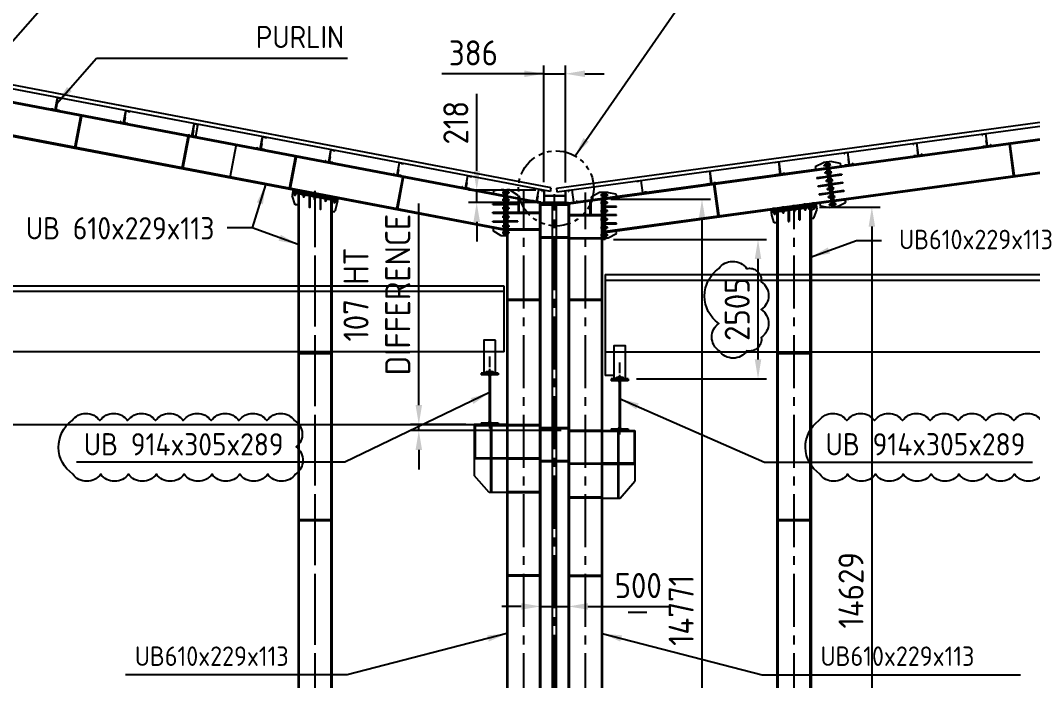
# Model space of a CAD drawing. Header units: millimetres. Extents: x -1055 to 11244, y -20673 to 2560.
# Drawn here: x -760.5 to -578.6, y 2312 to 2430.6 of the extents above; entities that cross this region are included whole.
import ezdxf

# ---------------------------------------------------------------- set-up
doc = ezdxf.new("R2010")
doc.units = ezdxf.units.MM
doc.linetypes.add('CENTER2', pattern=[28.575, 19.05, -3.175, 3.175, -3.175])
doc.linetypes.add('PHANTOM2', pattern=[31.75, 15.875, -3.175, 3.175, -3.175, 3.175, -3.175])
doc.layers.add('MAIN-1', color=7, linetype='Continuous')
doc.layers.add('MAIN-2', color=7, linetype='Continuous')
doc.styles.add('ACISOTS', font='isocp.shx')
doc.styles.get("Standard").update_dxf_attribs({"font": 'arial.ttf'})
doc.dimstyles.new('ISO-25', dxfattribs={"dimtxt": 4, "dimasz": 3.5, "dimexe": 1.5, "dimexo": 1.5, "dimgap": 1.5, "dimtad": 1, "dimtxsty": 'Standard', "dimcen": 0, "dimadec": 0, "dimazin": 0, "dimtfac": 1, "dimtmove": 0, "dimatfit": 3, "dimfxl": 1, "dimarcsym": 0})

# ---------------------------------------------------------------- blocks, each defined once
blk = doc.blocks.new('A$7E962F10107A')
for p, q in [((60, 2.5), (60, 225)), ((60, 225), (122.5, 225)), ((62.5, 0), (62.5, 222.5)), ((62.5, 222.5), (120, 222.5)), ((120, 205), (120, 222.5)), ((120, 205), (122.5, 205)), ((122.5, 205), (122.5, 225)), ((0, 0), (0, 20)), ((0, 20), (2.5, 20)), ((0, 0), (62.5, 0)), ((2.5, 20), (2.5, 2.5)), ((2.5, 2.5), (60, 2.5))]:
    blk.add_line(p, q)
blk = doc.blocks.new('*D27987')
at = {"color": 0, "lineweight": -2}
for p, q in [((-653.89, 2391.22), (-626.41, 2391.22)), ((-627.91, 2369.68), (-627.91, 2387.72)), ((-649.75, 2366.18), (-626.41, 2366.18))]:
    blk.add_line(p, q, dxfattribs=at)
at = {"color": 0}
for points in [[(-627.33, 2387.72), (-628.5, 2387.72), (-627.91, 2391.22)], [(-628.5, 2369.68), (-627.33, 2369.68), (-627.91, 2366.18)]]:
    blk.add_solid(points, dxfattribs=at)
at = {"layer": 'Defpoints', "color": 0}
for p in [(-655.39, 2391.22), (-627.91, 2391.22), (-651.25, 2366.18)]:
    blk.add_point(p, dxfattribs=at)
at = {"color": 0, "insert": (-631.66, 2378.7), "char_height": 4.5, "attachment_point": 5, "rotation": 90, "style": 'ACISOTS'}
blk.add_mtext('2505', dxfattribs=at)
blk = doc.blocks.new('A$7E964C333BE')
for p, q in [((0, 0), (0, 1.5)), ((0, 1.5), (2, 1.5)), ((0, 0), (0.12, 0)), ((2, 1.38), (0.12, 1.38)), ((0.12, 0), (0.12, 1.38)), ((2, 1.5), (2, 1.38))]:
    blk.add_line(p, q)
blk = doc.blocks.new('*D28006')
at = {"color": 0, "lineweight": -2}
for p, q in [((-688.86, 2361.48), (-688.86, 2397.68)), ((-680.4, 2357.98), (-690.36, 2357.98)), ((-688.86, 2356.91), (-688.86, 2357.98)), ((-663.29, 2356.91), (-690.36, 2356.91)), ((-688.86, 2353.41), (-688.86, 2349.91))]:
    blk.add_line(p, q, dxfattribs=at)
at = {"color": 0}
for points in [[(-689.44, 2361.48), (-688.28, 2361.48), (-688.86, 2357.98)], [(-688.28, 2353.41), (-689.44, 2353.41), (-688.86, 2356.91)]]:
    blk.add_solid(points, dxfattribs=at)
at = {"layer": 'Defpoints', "color": 0}
for p in [(-688.86, 2357.98), (-678.9, 2357.98), (-661.79, 2356.91)]:
    blk.add_point(p, dxfattribs=at)
at = {"color": 0, "insert": (-696.39, 2381.33), "char_height": 4.5, "attachment_point": 5, "rotation": 90, "style": 'ACISOTS'}
blk.add_mtext('107 HT\\PDIFFERENCE', dxfattribs=at)
blk = doc.blocks.new('A$7E9618111B23AC')
at = {"layer": 'MAIN-1'}
for p, q in [((0, 15), (4, 16)), ((0, 15), (1, 15)), ((0, 1), (0, 15)), ((1, 1), (0, 1)), ((4, 0), (0, 1)), ((1, 15), (1, 15)), ((1, 15), (1, 15)), ((1, 15), (2, 15)), ((2, 1), (1, 1)), ((1, 1), (1, 1)), ((1, 1), (1, 1)), ((2, 15), (2, 15)), ((2, 15), (3, 15)), ((3, 1), (2, 1)), ((2, 1), (2, 1)), ((3, 15), (3, 15)), ((3, 15), (4, 15)), ((4, 1), (3, 1)), ((3, 1), (3, 1)), ((31, 16), (4, 16)), ((4, 15), (4, 15)), ((4, 15), (5, 15)), ((5, 1), (4, 1)), ((4, 1), (4, 1)), ((4, 0), (31, 0)), ((5, 15), (5, 15)), ((5, 15), (5, 15)), ((5, 15), (6, 15)), ((6, 1), (5, 1)), ((5, 1), (5, 1)), ((5, 1), (5, 1)), ((6, 15), (6, 15)), ((6, 15), (7, 15)), ((7, 1), (6, 1)), ((6, 1), (6, 1)), ((7, 15), (7, 15)), ((7, 15), (8, 15)), ((8, 1), (7, 1)), ((7, 1), (7, 1)), ((8, 15), (8, 15)), ((8, 15), (9, 15)), ((9, 1), (8, 1)), ((8, 1), (8, 1)), ((9, 1), (9, 15)), ((9, 15), (10, 15)), ((10, 1), (9, 1)), ((10, 15), (11, 15)), ((11, 1), (10, 1)), ((11, 15), (12, 15)), ((12, 1), (11, 1)), ((12, 15), (13, 15)), ((13, 1), (12, 1)), ((13, 15), (13, 15)), ((13, 15), (14, 15)), ((14, 1), (13, 1)), ((13, 1), (13, 1)), ((14, 15), (15, 15)), ((15, 1), (14, 1)), ((15, 15), (16, 15)), ((16, 1), (15, 1)), ((16, 15), (17, 15)), ((17, 1), (16, 1)), ((17, 15), (18, 15)), ((18, 1), (17, 1)), ((18, 15), (19, 15)), ((19, 1), (18, 1)), ((19, 15), (19, 15)), ((19, 15), (20, 15)), ((20, 1), (19, 1)), ((19, 1), (19, 1)), ((20, 15), (21, 15)), ((21, 1), (20, 1)), ((21, 15), (22, 15)), ((22, 1), (21, 1)), ((22, 15), (23, 15)), ((23, 1), (22, 1)), ((23, 15), (24, 15)), ((24, 1), (23, 1)), ((24, 15), (25, 15)), ((25, 1), (24, 1)), ((25, 15), (26, 15)), ((26, 1), (25, 1)), ((26, 15), (26, 15)), ((26, 15), (27, 15)), ((26, 1), (26, 15)), ((27, 1), (26, 1)), ((26, 1), (26, 1)), ((27, 15), (27, 15)), ((27, 15), (28, 15)), ((28, 1), (27, 1)), ((27, 1), (27, 1)), ((28, 15), (28, 15)), ((28, 15), (29, 15)), ((29, 1), (28, 1)), ((28, 1), (28, 1)), ((29, 15), (29, 15)), ((29, 15), (30, 15)), ((30, 1), (29, 1)), ((29, 1), (29, 1)), ((30, 15), (30, 15)), ((30, 15), (31, 15)), ((31, 1), (30, 1)), ((30, 1), (30, 1)), ((31, 16), (35, 15)), ((31, 15), (31, 15)), ((31, 15), (31, 15)), ((31, 15), (32, 15)), ((35, 1), (31, 0)), ((32, 1), (31, 1)), ((31, 1), (31, 1)), ((31, 1), (31, 1)), ((32, 15), (32, 15)), ((32, 15), (33, 15)), ((33, 1), (32, 1)), ((32, 1), (32, 1)), ((33, 15), (33, 15)), ((33, 15), (34, 15)), ((34, 1), (33, 1)), ((33, 1), (33, 1)), ((34, 15), (34, 15)), ((34, 15), (35, 15)), ((35, 1), (34, 1)), ((34, 1), (34, 1)), ((35, 1), (35, 15))]:
    blk.add_line(p, q, dxfattribs=at)
at = {"layer": 'MAIN-2'}
for p, q in [((1, 15), (0, 15)), ((0, 1), (1, 1)), ((2, 15), (1, 15)), ((1, 15), (1, 15)), ((1, 15), (1, 15)), ((1, 1), (1, 1)), ((1, 1), (1, 1)), ((1, 1), (2, 1)), ((3, 15), (2, 15)), ((2, 15), (2, 15)), ((2, 1), (2, 1)), ((2, 1), (3, 1)), ((4, 15), (3, 15)), ((3, 15), (3, 15)), ((3, 1), (3, 1)), ((3, 1), (4, 1)), ((5, 15), (4, 15)), ((4, 15), (4, 15)), ((4, 1), (4, 1)), ((4, 1), (5, 1)), ((6, 15), (5, 15)), ((5, 15), (5, 15)), ((5, 15), (5, 15)), ((5, 1), (5, 1)), ((5, 1), (5, 1)), ((5, 1), (6, 1)), ((7, 15), (6, 15)), ((6, 15), (6, 15)), ((6, 1), (6, 1)), ((6, 1), (7, 1)), ((9, 15), (7, 16)), ((8, 15), (7, 15)), ((7, 15), (7, 15)), ((7, 0), (9, 1)), ((7, 1), (7, 1)), ((7, 1), (8, 1)), ((9, 15), (8, 15)), ((8, 15), (8, 15)), ((8, 1), (8, 1)), ((8, 1), (9, 1)), ((26, 15), (9, 15)), ((9, 1), (9, 15)), ((10, 15), (9, 15)), ((9, 15), (26, 15)), ((9, 1), (9, 15)), ((26, 1), (9, 1)), ((9, 1), (10, 1)), ((9, 1), (26, 1)), ((11, 15), (10, 15)), ((10, 1), (11, 1)), ((12, 15), (11, 15)), ((11, 1), (12, 1)), ((13, 15), (12, 15)), ((12, 1), (13, 1)), ((14, 15), (13, 15)), ((13, 15), (13, 15)), ((13, 1), (13, 1)), ((13, 1), (14, 1)), ((15, 15), (14, 15)), ((14, 1), (15, 1)), ((16, 15), (15, 15)), ((15, 1), (16, 1)), ((17, 15), (16, 15)), ((16, 1), (17, 1)), ((18, 15), (17, 15)), ((17, 1), (18, 1)), ((19, 15), (18, 15)), ((18, 1), (19, 1)), ((20, 15), (19, 15)), ((19, 15), (19, 15)), ((19, 1), (19, 1)), ((19, 1), (20, 1)), ((21, 15), (20, 15)), ((20, 1), (21, 1)), ((22, 15), (21, 15)), ((21, 1), (22, 1)), ((23, 15), (22, 15)), ((22, 1), (23, 1)), ((24, 15), (23, 15)), ((23, 1), (24, 1)), ((25, 15), (24, 15)), ((24, 1), (25, 1)), ((26, 15), (25, 15)), ((25, 1), (26, 1)), ((27, 16), (26, 15)), ((26, 15), (26, 1)), ((27, 15), (26, 15)), ((26, 15), (26, 15)), ((26, 1), (26, 15)), ((26, 1), (27, 0)), ((26, 1), (26, 1)), ((26, 1), (27, 1)), ((28, 15), (27, 15)), ((27, 15), (27, 15)), ((27, 1), (27, 1)), ((27, 1), (28, 1)), ((29, 15), (28, 15)), ((28, 15), (28, 15)), ((28, 1), (28, 1)), ((28, 1), (29, 1)), ((30, 15), (29, 15)), ((29, 15), (29, 15)), ((29, 1), (29, 1)), ((29, 1), (30, 1)), ((31, 15), (30, 15)), ((30, 15), (30, 15)), ((30, 1), (30, 1)), ((30, 1), (31, 1)), ((32, 15), (31, 15)), ((31, 15), (31, 15)), ((31, 15), (31, 15)), ((31, 1), (31, 1)), ((31, 1), (31, 1)), ((31, 1), (32, 1)), ((33, 15), (32, 15)), ((32, 15), (32, 15)), ((32, 1), (32, 1)), ((32, 1), (33, 1)), ((34, 15), (33, 15)), ((33, 15), (33, 15)), ((33, 1), (33, 1)), ((33, 1), (34, 1)), ((35, 15), (34, 15)), ((34, 15), (34, 15)), ((34, 1), (34, 1)), ((34, 1), (35, 1))]:
    blk.add_line(p, q, dxfattribs=at)
blk = doc.blocks.new('A$7E9618112B2D312')
at = {"layer": 'MAIN-1'}
for p, q in [((0, 32), (1, 35)), ((0, 32), (0, 33)), ((0, 33), (1, 33)), ((0, 31), (0, 32)), ((0, 32), (0, 32)), ((0, 32), (0, 32)), ((0, 32), (0, 30)), ((0, 30), (0, 31)), ((0, 31), (0, 31)), ((0, 30), (0, 17)), ((0, 29), (0, 30)), ((0, 30), (0, 30)), ((0, 28), (0, 29)), ((0, 29), (0, 29)), ((0, 29), (0, 29)), ((1, 27), (0, 28)), ((0, 28), (0, 28)), ((0, 22), (1, 23)), ((0, 21), (0, 22)), ((0, 20), (0, 21)), ((0, 21), (0, 21)), ((0, 19), (0, 20)), ((0, 18), (0, 19)), ((0, 17), (0, 18)), ((0, 16), (0, 17)), ((0, 17), (0, 4)), ((0, 15), (0, 16)), ((0, 16), (0, 16)), ((0, 14), (0, 15)), ((0, 13), (0, 14)), ((0, 12), (0, 13)), ((1, 11), (0, 12)), ((0, 6), (0, 7)), ((0, 7), (1, 7)), ((0, 5), (0, 6)), ((0, 6), (0, 6)), ((0, 6), (0, 6)), ((0, 4), (0, 5)), ((0, 5), (0, 5)), ((0, 4), (0, 2)), ((0, 3), (0, 4)), ((0, 4), (0, 4)), ((0, 2), (0, 3)), ((0, 3), (0, 3)), ((0, 3), (0, 3)), ((1, 0), (0, 2)), ((1, 1), (0, 2)), ((0, 2), (0, 2)), ((1, 34), (1, 35)), ((12, 35), (1, 35)), ((1, 33), (1, 34)), ((1, 34), (1, 34)), ((1, 26), (1, 27)), ((1, 27), (1, 27)), ((1, 25), (1, 26)), ((1, 26), (1, 26)), ((12, 26), (1, 26)), ((1, 24), (1, 25)), ((1, 23), (1, 24)), ((1, 10), (1, 11)), ((1, 11), (1, 11)), ((1, 9), (1, 10)), ((1, 8), (1, 9)), ((12, 9), (1, 9)), ((1, 7), (1, 8)), ((1, 8), (1, 8)), ((1, 0), (1, 1)), ((1, 1), (1, 1)), ((1, 0), (1, 0)), ((12, 0), (1, 0)), ((12, 26), (12, 35)), ((12, 31), (12, 32)), ((12, 31), (12, 31)), ((12, 31), (12, 3)), ((12, 31), (12, 3)), ((12, 9), (12, 26)), ((12, 0), (12, 9)), ((12, 3), (12, 3)), ((12, 3), (12, 3)), ((14, 27), (13, 27)), ((13, 27), (13, 17)), ((13, 17), (13, 7)), ((13, 7), (14, 7)), ((15, 26), (14, 27)), ((14, 27), (14, 7)), ((14, 7), (15, 9)), ((101, 27), (15, 27)), ((15, 27), (15, 7)), ((15, 7), (101, 7)), ((102, 26), (101, 27)), ((101, 27), (101, 7)), ((101, 7), (102, 9)), ((102, 26), (102, 9))]:
    blk.add_line(p, q, dxfattribs=at)
for centre, start, end in [((13, 28), 180, 270), ((13, 7), 90, 180)]:
    blk.add_arc(centre, 0.8, start, end, dxfattribs=at)
at = {"layer": 'MAIN-2'}
for p, q in [((1, 33), (0, 33)), ((0, 33), (0, 32)), ((0, 32), (0, 32)), ((0, 32), (0, 32)), ((0, 32), (0, 31)), ((0, 31), (0, 31)), ((0, 31), (0, 30)), ((0, 30), (0, 30)), ((0, 30), (0, 29)), ((0, 29), (0, 29)), ((0, 29), (0, 29)), ((0, 29), (0, 28)), ((0, 28), (0, 28)), ((0, 28), (1, 27)), ((1, 23), (0, 22)), ((0, 22), (0, 21)), ((0, 21), (0, 21)), ((0, 21), (0, 20)), ((0, 20), (0, 19)), ((0, 19), (0, 18)), ((0, 18), (0, 17)), ((0, 17), (0, 16)), ((0, 16), (0, 16)), ((0, 16), (0, 15)), ((0, 15), (0, 14)), ((0, 14), (0, 13)), ((0, 13), (0, 12)), ((0, 12), (1, 11)), ((1, 7), (0, 7)), ((0, 7), (0, 6)), ((0, 6), (0, 6)), ((0, 6), (0, 6)), ((0, 6), (0, 5)), ((0, 5), (0, 5)), ((0, 5), (0, 4)), ((0, 4), (0, 4)), ((0, 4), (0, 3)), ((0, 3), (0, 3)), ((0, 3), (0, 3)), ((0, 3), (0, 2)), ((0, 2), (0, 2)), ((0, 2), (1, 1)), ((1, 35), (1, 34)), ((1, 34), (1, 34)), ((1, 34), (1, 33)), ((1, 27), (1, 27)), ((1, 27), (1, 26)), ((1, 26), (1, 26)), ((1, 26), (1, 25)), ((12, 26), (1, 26)), ((1, 25), (1, 24)), ((1, 24), (1, 23)), ((1, 11), (1, 11)), ((1, 11), (1, 10)), ((1, 10), (1, 9)), ((1, 9), (1, 8)), ((12, 9), (1, 9)), ((1, 8), (1, 8)), ((1, 8), (1, 7)), ((1, 1), (1, 1)), ((1, 1), (1, 0)), ((1, 0), (1, 0)), ((12, 3), (12, 31)), ((13, 17), (13, 27)), ((13, 7), (13, 17)), ((14, 7), (14, 27)), ((101, 7), (101, 27))]:
    blk.add_line(p, q, dxfattribs=at)
blk = doc.blocks.new('A$7E9618112DD2D8')
for points in [[(16, 0), (12, 0), (12, 37), (16, 37)], [(69, 0), (66, 0), (66, 37), (69, 37)]]:
    blk.add_lwpolyline(points, close=True)
blk.add_blockref('A$7E9618112B2D312', (0, 1))
at = {"rotation": 90}
blk.add_blockref('A$7E9618111B23AC', (85, 1), dxfattribs=at)
blk = doc.blocks.new('A$7E96199382A383')
at = {"color": 3, "linetype": 'CENTER2', "ltscale": 0.25}
blk.add_line((1.21, 0.19), (0, 0.19), dxfattribs=at)
at = {"xscale": 0.01, "yscale": 0.01, "zscale": 0.01}
blk.add_blockref('A$7E9618112DD2D8', (0.09, 0), dxfattribs=at)
blk = doc.blocks.new('*D28148')
at = {"color": 0, "lineweight": -2}
for p, q in [((-666.94, 2325.81), (-666.94, 2326.81)), ((-661.99, 2325.81), (-661.99, 2326.81)), ((-670.44, 2325.31), (-673.94, 2325.31)), ((-666.94, 2325.31), (-661.99, 2325.31)), ((-658.49, 2325.31), (-643.88, 2325.31))]:
    blk.add_line(p, q, dxfattribs=at)
at = {"color": 0}
for points in [[(-670.44, 2324.73), (-670.44, 2325.9), (-666.94, 2325.31)], [(-658.49, 2325.9), (-658.49, 2324.73), (-661.99, 2325.31)]]:
    blk.add_solid(points, dxfattribs=at)
at = {"layer": 'Defpoints', "color": 0}
for p in [(-661.99, 2325.31), (-666.94, 2324.31), (-661.99, 2324.31)]:
    blk.add_point(p, dxfattribs=at)
at = {"color": 0, "insert": (-649.44, 2329.06), "char_height": 4.5, "attachment_point": 5, "style": 'ACISOTS'}
blk.add_mtext('500', dxfattribs=at)
blk = doc.blocks.new('*D28614')
at = {"color": 0, "lineweight": -2}
for p, q in [((-654.37, 2398.45), (-636.48, 2398.45)), ((-637.98, 2394.95), (-637.98, 2254.24)), ((-653.93, 2250.74), (-636.48, 2250.74))]:
    blk.add_line(p, q, dxfattribs=at)
at = {"color": 0}
for points in [[(-637.39, 2394.95), (-638.56, 2394.95), (-637.98, 2398.45)], [(-638.56, 2254.24), (-637.39, 2254.24), (-637.98, 2250.74)]]:
    blk.add_solid(points, dxfattribs=at)
at = {"layer": 'Defpoints', "color": 0}
for p in [(-655.87, 2398.45), (-655.43, 2250.74), (-637.98, 2250.74)]:
    blk.add_point(p, dxfattribs=at)
at = {"color": 0, "insert": (-641.73, 2324.6), "char_height": 4.5, "attachment_point": 5, "rotation": 90, "style": 'ACISOTS'}
blk.add_mtext('14771', dxfattribs=at)
blk = doc.blocks.new('*D28619')
at = {"color": 0, "lineweight": -2}
for p, q in [((-616.87, 2397.03), (-605.96, 2397.03)), ((-607.46, 2393.53), (-607.46, 2254.24)), ((-616.67, 2250.74), (-605.96, 2250.74))]:
    blk.add_line(p, q, dxfattribs=at)
at = {"color": 0}
for points in [[(-606.88, 2393.53), (-608.04, 2393.53), (-607.46, 2397.03)], [(-608.04, 2254.24), (-606.88, 2254.24), (-607.46, 2250.74)]]:
    blk.add_solid(points, dxfattribs=at)
at = {"layer": 'Defpoints', "color": 0}
for p in [(-618.37, 2397.03), (-618.17, 2250.74), (-607.46, 2250.74)]:
    blk.add_point(p, dxfattribs=at)
at = {"color": 0, "insert": (-611.21, 2328.21), "char_height": 4.5, "attachment_point": 5, "rotation": 90, "style": 'ACISOTS'}
blk.add_mtext('14629', dxfattribs=at)
blk = doc.blocks.new('*D28837')
at = {"color": 0, "lineweight": -2}
for p, q in [((-666.39, 2401.52), (-666.39, 2422.48)), ((-662.53, 2401.45), (-662.53, 2422.48)), ((-666.39, 2420.98), (-684.71, 2420.98)), ((-669.89, 2420.98), (-673.39, 2420.98)), ((-666.39, 2420.98), (-662.53, 2420.98)), ((-659.03, 2420.98), (-655.53, 2420.98))]:
    blk.add_line(p, q, dxfattribs=at)
at = {"color": 0}
for points in [[(-669.89, 2420.4), (-669.89, 2421.57), (-666.39, 2420.98)], [(-659.03, 2421.57), (-659.03, 2420.4), (-662.53, 2420.98)]]:
    blk.add_solid(points, dxfattribs=at)
at = {"layer": 'Defpoints', "color": 0}
for p in [(-662.53, 2420.98), (-666.39, 2400.02), (-662.53, 2399.95)]:
    blk.add_point(p, dxfattribs=at)
at = {"color": 0, "insert": (-679.05, 2424.73), "char_height": 4.5, "attachment_point": 5, "style": 'ACISOTS'}
blk.add_mtext('386', dxfattribs=at)
blk = doc.blocks.new('*D28838')
at = {"color": 0, "lineweight": -2}
for p, q in [((-678.46, 2403.55), (-678.46, 2417.36)), ((-667.86, 2400.05), (-679.96, 2400.05)), ((-678.46, 2397.87), (-678.46, 2400.05)), ((-667.89, 2397.87), (-679.96, 2397.87)), ((-678.46, 2394.37), (-678.46, 2390.87))]:
    blk.add_line(p, q, dxfattribs=at)
at = {"color": 0}
for points in [[(-679.04, 2403.55), (-677.87, 2403.55), (-678.46, 2400.05)], [(-677.87, 2394.37), (-679.04, 2394.37), (-678.46, 2397.87)]]:
    blk.add_solid(points, dxfattribs=at)
at = {"layer": 'Defpoints', "color": 0}
for p in [(-678.46, 2400.05), (-666.36, 2400.05), (-666.39, 2397.87)]:
    blk.add_point(p, dxfattribs=at)
at = {"color": 0, "insert": (-682.21, 2412.2), "char_height": 4.5, "attachment_point": 5, "rotation": 90, "style": 'ACISOTS'}
blk.add_mtext('218', dxfattribs=at)
blk = doc.blocks.new('A$7E9A9D32B3B5')
at = {"color": 4}
for p, q in [((0, 926.6), (307.7, 926.6)), ((0, 926.6), (0, 894.6)), ((307.7, 926.6), (307.7, 894.6)), ((0, 894.6), (125, 894.6)), ((144.1, 875.5), (144.1, 51.1)), ((163.6, 875.5), (163.6, 51.1)), ((182.7, 894.6), (307.7, 894.6)), ((0, 32), (0, 0)), ((125, 32), (0, 32)), ((307.7, 0), (0, 0)), ((307.7, 32), (182.7, 32)), ((307.7, 32), (307.7, 0))]:
    blk.add_line(p, q, dxfattribs=at)
for centre, start, end in [((125, 875.5), 0, 90), ((125, 51.1), 270, 0)]:
    blk.add_arc(centre, 19.1, start, end, dxfattribs=at)
at = {"color": 4, "extrusion": (0, 0, -1)}
for centre, start, end in [((-182.7, 875.5), 0, 90), ((-182.7, 51.1), 270, 0)]:
    blk.add_arc(centre, 19.1, start, end, dxfattribs=at)
blk = doc.blocks.new('A$7E9A9D3A342C2')
at = {"color": 6}
for p, q in [((192.928, 11.8), (0, 11.8)), ((192.928, 0), (192.928, 11.8)), ((192.928, 10.8), (0, 10.8)), ((192.928, 0), (0, 0))]:
    blk.add_line(p, q, dxfattribs=at)
blk = doc.blocks.new('A$7E9A9F2DE370')
at = {"color": 6}
for p, q in [((0, 18.17), (276.9023, 18.17)), ((0, 18.17), (0, 0)), ((0, 17.17), (276.9023, 17.17)), ((0, 4.29), (276.9023, 4.29)), ((1.5515, 0), (0, 0))]:
    blk.add_line(p, q, dxfattribs=at)

msp = doc.modelspace()

# ---------------------------------------------------------------- linework, layer by layer
at = {"color": 2}
for p, q in [((-665.084545, 2400.516128), (-769.996435, 2420.492496)), ((-665.21548, 2399.828482), (-769.996435, 2419.779919)), ((-673.557135, 2399.126399), (-769.746435, 2417.441891)), ((-673.557135, 2398.932476), (-769.746435, 2417.247968)), ((-673.557135, 2393.08894), (-769.746435, 2411.404432)), ((-673.557135, 2392.895017), (-769.746435, 2411.210509)), ((-703.488699, 2398.08533), (-711.539485, 2399.618288)), ((-703.441936, 2398.330918), (-711.492723, 2399.863875)), ((-666.935735, 2397.702738), (-673.057135, 2398.868319)), ((-666.935735, 2397.865612), (-673.027207, 2399.025495)), ((-675.972135, 2357.78947), (-675.972135, 2352.01407)), ((-675.812135, 2357.78947), (-675.812135, 2352.01407))]:
    msp.add_line(p, q, dxfattribs=at)
for p, q in [((-664.131423, 2400.465533), (-516.926435, 2420.492496)), ((-664.04185, 2399.771287), (-516.926435, 2419.786693)), ((-615.075134, 2404.162598), (-517.176435, 2417.481952)), ((-615.049453, 2403.973837), (-517.174076, 2417.290018)), ((-750.632631, 2407.764955), (-749.558888, 2413.404039)), ((-750.475455, 2407.735027), (-749.401712, 2413.374111)), ((-728.620001, 2411.697801), (-729.003454, 2409.683983)), ((-614.275587, 2398.285838), (-517.176435, 2411.496412)), ((-614.249905, 2398.097077), (-517.176435, 2411.304157)), ((-731.358918, 2404.09503), (-730.285174, 2409.734114)), ((-731.201741, 2404.065102), (-730.127998, 2409.704186)), ((-721.651785, 2408.284145), (-722.796794, 2402.270786)), ((-582.800501, 2408.379046), (-582.068032, 2402.701967)), ((-582.641816, 2408.399519), (-581.909347, 2402.722441)), ((-712.085204, 2400.425105), (-711.011461, 2406.064189)), ((-711.928028, 2400.395177), (-710.854284, 2406.034261)), ((-617.619718, 2404.321007), (-616.145571, 2405.026171)), ((-614.659211, 2405.227996), (-616.145571, 2405.026171)), ((-614.610531, 2397.038801), (-615.705364, 2405.085944)), ((-615.154664, 2405.160721), (-615.650118, 2405.093446)), ((-614.362813, 2397.072503), (-615.457637, 2405.119582)), ((-614.115095, 2397.106206), (-615.20991, 2405.153219)), ((-614.659211, 2405.227996), (-613.163192, 2404.945264)), ((-613.160561, 2404.926895), (-613.093286, 2404.431441)), ((-655.365735, 2398.680965), (-615.322852, 2404.128895)), ((-655.365735, 2398.680965), (-615.57057, 2404.095193)), ((-655.365735, 2398.48871), (-615.544888, 2403.906432)), ((-617.61964, 2404.319937), (-617.552041, 2403.824527)), ((-692.81149, 2396.755179), (-691.737747, 2402.394263)), ((-692.654314, 2396.725251), (-691.580571, 2402.364335)), ((-617.349342, 2402.333716), (-615.367599, 2402.603337)), ((-617.349342, 2402.333716), (-617.327772, 2402.175176)), ((-617.327772, 2402.175176), (-615.346029, 2402.444797)), ((-612.890421, 2402.940363), (-614.872163, 2402.670742)), ((-612.868851, 2402.781823), (-614.850594, 2402.512203)), ((-612.691562, 2401.478728), (-614.673305, 2401.209108)), ((-612.669992, 2401.320189), (-614.651735, 2401.050568)), ((-612.890421, 2402.940363), (-612.868851, 2402.781823)), ((-612.691562, 2401.478728), (-612.669992, 2401.320189)), ((-711.44596, 2400.109463), (-711.63301, 2399.127113)), ((-703.453384, 2398.078606), (-711.513785, 2399.613394)), ((-703.406622, 2398.324194), (-711.476637, 2399.860812)), ((-675.42831, 2399.986781), (-675.521835, 2399.495606)), ((-675.42831, 2399.986781), (-675.521835, 2399.495606)), ((-674.057135, 2400.126399), (-675.42831, 2399.986781)), ((-673.557135, 2400.126399), (-674.057135, 2400.126399)), ((-673.557135, 2400.126399), (-673.557135, 2391.895017)), ((-673.557135, 2400.126399), (-673.057135, 2400.126399)), ((-673.307135, 2400.126399), (-673.307135, 2391.942447)), ((-673.307135, 2400.094793), (-673.307135, 2391.895017)), ((-673.057135, 2400.126399), (-673.057135, 2250.74247)), ((-672.557135, 2400.126399), (-673.057135, 2400.126399)), ((-670.998909, 2399.143375), (-672.557135, 2400.126399)), ((-666.360305, 2400.046469), (-666.565131, 2400.08547)), ((-666.565131, 2400.05547), (-666.559618, 2400.084421)), ((-666.390305, 2400.022182), (-666.565131, 2400.05547)), ((-666.390305, 2400.022182), (-666.390305, 2397.870506)), ((-666.360305, 2400.046469), (-666.360305, 2397.900506)), ((-665.21548, 2399.828482), (-665.084545, 2400.516128)), ((-664.131423, 2400.465533), (-664.04185, 2399.771287)), ((-662.562564, 2399.972547), (-662.562564, 2397.900506)), ((-662.532564, 2399.951398), (-662.353815, 2399.975718)), ((-662.532564, 2399.951398), (-662.532564, 2397.870506)), ((-662.357186, 2400.000489), (-662.353815, 2399.975718)), ((-656.365735, 2399.680965), (-657.914883, 2398.838753)), ((-655.865735, 2399.680965), (-656.365735, 2399.680965)), ((-655.865735, 2391.227017), (-655.865735, 2399.680965)), ((-655.365735, 2399.680965), (-655.865735, 2399.680965)), ((-655.365735, 2399.680965), (-655.865735, 2399.680965)), ((-655.615735, 2399.680965), (-655.615735, 2391.227017)), ((-654.865735, 2399.680965), (-655.365735, 2399.680965)), ((-655.365735, 2399.680965), (-655.365735, 2391.227017)), ((-654.865735, 2399.680965), (-653.43314, 2399.448505)), ((-653.43314, 2399.448505), (-653.365735, 2398.953069)), ((-635.079502, 2395.489629), (-635.851156, 2401.161376)), ((-634.920962, 2395.511199), (-635.692617, 2401.182946)), ((-617.150483, 2400.872081), (-615.16874, 2401.141702)), ((-617.150483, 2400.872081), (-617.128913, 2400.713542)), ((-617.128913, 2400.713542), (-615.147171, 2400.983163)), ((-616.951624, 2399.410447), (-614.969881, 2399.680068)), ((-616.930054, 2399.251907), (-614.948312, 2399.521528)), ((-612.492703, 2400.017094), (-614.474446, 2399.747473)), ((-612.471133, 2399.858554), (-614.452876, 2399.588933)), ((-612.492703, 2400.017094), (-612.471133, 2399.858554)), ((-711.057135, 2397.431238), (-711.63301, 2399.127113)), ((-710.557135, 2399.431238), (-710.557135, 2250.74247)), ((-710.366635, 2250.74247), (-710.366635, 2399.394964)), ((-704.626235, 2250.74247), (-704.626235, 2398.30193)), ((-704.435735, 2250.74247), (-704.435735, 2398.265656)), ((-703.453384, 2398.078606), (-703.935735, 2396.265656)), ((-703.453384, 2398.078606), (-703.359859, 2398.569781)), ((-675.557135, 2397.650365), (-673.557135, 2397.650365)), ((-675.557135, 2397.490365), (-675.557135, 2397.650365)), ((-673.057135, 2398.868319), (-673.027207, 2399.025495)), ((-671.031435, 2397.650365), (-673.057135, 2397.650365)), ((-672.866635, 2250.74247), (-672.866635, 2398.832046)), ((-670.998909, 2399.143375), (-671.092434, 2398.6522)), ((-671.031435, 2398.452138), (-671.031435, 2396.131011)), ((-670.871435, 2398.452138), (-671.031435, 2398.452138)), ((-670.871435, 2398.452138), (-670.871435, 2396.131011)), ((-667.126235, 2250.74247), (-667.126235, 2397.739011)), ((-666.935735, 2397.865612), (-666.965663, 2397.708436)), ((-666.935735, 2397.870506), (-661.987135, 2397.870506)), ((-666.935735, 2250.74247), (-666.935735, 2397.870506)), ((-666.360305, 2399.112735), (-662.562564, 2399.112735)), ((-666.360305, 2399.087735), (-662.562564, 2399.087735)), ((-666.360305, 2397.900506), (-662.562564, 2397.900506)), ((-665.061435, 2397.930506), (-663.861435, 2397.930506)), ((-665.061435, 2397.905506), (-665.061435, 2397.930506)), ((-664.811435, 2251.557771), (-664.811435, 2397.880506)), ((-664.111435, 2251.557771), (-664.111435, 2397.880506)), ((-663.861435, 2397.905506), (-663.861435, 2397.930506)), ((-661.987135, 2397.780107), (-655.865735, 2398.612938)), ((-661.987135, 2397.618633), (-655.865735, 2398.451464)), ((-661.987135, 2250.74247), (-661.987135, 2397.870506)), ((-661.796635, 2250.74247), (-661.796635, 2397.644551)), ((-658.124435, 2398.144163), (-658.124435, 2395.655545)), ((-658.124435, 2398.144163), (-657.964435, 2398.144163)), ((-657.964435, 2398.144163), (-657.964435, 2395.655545)), ((-657.914883, 2398.838753), (-657.847478, 2398.343317)), ((-656.064435, 2398.424431), (-656.064435, 2250.74247)), ((-655.865735, 2398.451464), (-655.887304, 2398.610004)), ((-655.865735, 2250.74247), (-655.865735, 2398.612938)), ((-655.365735, 2392.695425), (-614.771022, 2398.218433)), ((-655.365735, 2392.50317), (-614.745341, 2398.029672)), ((-617.307458, 2396.671877), (-617.442269, 2397.662749)), ((-616.951624, 2399.410447), (-616.930054, 2399.251907)), ((-616.659679, 2397.264616), (-616.727084, 2397.760051)), ((-613.619146, 2397.173681), (-612.197463, 2397.847048)), ((-612.197463, 2397.847048), (-612.268163, 2398.366698)), ((-612.264869, 2398.342492), (-612.197463, 2397.847048)), ((-612.197463, 2397.847048), (-612.264868, 2398.342483)), ((-710.557135, 2397.431238), (-711.057135, 2397.431238)), ((-704.435735, 2396.265656), (-703.935735, 2396.265656)), ((-675.557135, 2397.490365), (-673.557135, 2397.490365)), ((-675.557135, 2396.131011), (-673.557135, 2396.131011)), ((-675.557135, 2395.971011), (-675.557135, 2396.131011)), ((-675.557135, 2396.131011), (-673.557135, 2396.131011)), ((-675.557135, 2395.971011), (-675.557135, 2396.131011)), ((-675.557135, 2395.971011), (-673.557135, 2395.971011)), ((-675.557135, 2395.971011), (-673.557135, 2395.971011)), ((-671.031435, 2397.490365), (-673.057135, 2397.490365)), ((-672.866635, 2396.131011), (-667.134435, 2396.131011)), ((-672.866635, 2396.131011), (-667.134435, 2396.131011)), ((-672.866635, 2395.971011), (-667.134435, 2395.971011)), ((-672.866635, 2395.971011), (-667.134435, 2395.971011)), ((-666.935735, 2397.618633), (-661.987135, 2397.618633)), ((-666.935735, 2397.428133), (-661.987135, 2397.428133)), ((-664.111435, 2397.402744), (-664.811435, 2397.402744)), ((-653.365735, 2397.162696), (-655.365735, 2397.162696)), ((-653.365735, 2397.002696), (-655.365735, 2397.002696)), ((-653.365735, 2397.002696), (-653.365735, 2397.162696)), ((-625.410601, 2395.569425), (-625.545411, 2396.560297)), ((-625.511709, 2396.312579), (-617.408566, 2397.415031)), ((-625.478006, 2396.064861), (-617.374863, 2397.167313)), ((-624.487135, 2250.74247), (-624.487135, 2396.199671)), ((-624.296635, 2250.74247), (-624.296635, 2396.225589)), ((-622.486139, 2396.464641), (-622.486139, 2394.464641)), ((-622.326139, 2396.464641), (-622.486139, 2396.464641)), ((-622.326139, 2396.464641), (-622.326139, 2394.464641)), ((-620.526731, 2394.732081), (-620.526731, 2396.732081)), ((-620.526731, 2396.732081), (-620.366731, 2396.732081)), ((-620.366731, 2394.732081), (-620.366731, 2396.732081)), ((-618.556235, 2250.74247), (-618.556235, 2397.006585)), ((-618.365735, 2397.032503), (-618.365735, 2250.74247)), ((-617.865735, 2395.032503), (-617.307458, 2396.671877)), ((-616.659679, 2397.264616), (-615.105966, 2396.971396)), ((-613.619146, 2397.173681), (-615.105453, 2396.971465)), ((-675.557135, 2394.528549), (-673.557135, 2394.528549)), ((-675.557135, 2394.368549), (-675.557135, 2394.528549)), ((-675.557135, 2394.368549), (-673.557135, 2394.368549)), ((-671.057135, 2394.528549), (-673.057135, 2394.528549)), ((-671.057135, 2394.368549), (-673.057135, 2394.368549)), ((-671.057135, 2394.368549), (-671.057135, 2394.528549)), ((-655.865735, 2395.655545), (-661.796635, 2395.655545)), ((-655.865735, 2395.495545), (-661.796635, 2395.495545)), ((-653.365735, 2395.659042), (-655.365735, 2395.659042)), ((-653.365735, 2395.499042), (-655.365735, 2395.499042)), ((-653.365735, 2394.155367), (-655.365735, 2394.155367)), ((-653.365735, 2393.995367), (-655.365735, 2393.995367)), ((-653.365735, 2395.499042), (-653.365735, 2395.659042)), ((-653.365735, 2393.995367), (-653.365735, 2394.155367)), ((-624.987135, 2394.199671), (-625.410601, 2395.569425)), ((-624.487135, 2394.199671), (-624.987135, 2394.199671)), ((-622.486139, 2394.464641), (-622.326139, 2394.464641)), ((-620.526731, 2394.732081), (-620.366731, 2394.732081)), ((-618.365735, 2395.032503), (-617.865735, 2395.032503)), ((-675.521835, 2393.269118), (-675.521835, 2392.769118)), ((-674.057135, 2391.895017), (-675.521835, 2392.769118)), ((-672.866635, 2393.118556), (-667.134435, 2393.118556)), ((-672.866635, 2393.118556), (-667.134435, 2393.118556)), ((-672.866635, 2392.958556), (-667.134435, 2392.958556)), ((-672.866635, 2392.958556), (-667.134435, 2392.958556)), ((-654.865735, 2391.50317), (-653.320456, 2392.305792)), ((-653.320456, 2392.305792), (-653.383992, 2392.772791)), ((-673.557135, 2391.895017), (-674.057135, 2391.895017)), ((-673.057135, 2391.895017), (-673.557135, 2391.895017)), ((-666.935735, 2391.687733), (-661.987135, 2391.687733)), ((-666.935735, 2391.497233), (-661.987135, 2391.497233)), ((-655.865735, 2391.483521), (-661.796635, 2391.483521)), ((-655.865735, 2391.323521), (-661.796635, 2391.323521)), ((-655.365735, 2391.227017), (-655.865735, 2391.227017)), ((-655.365735, 2391.50317), (-654.865735, 2391.50317)), ((-672.858435, 2380.49247), (-667.134435, 2380.49247)), ((-672.858435, 2380.33247), (-667.134435, 2380.33247)), ((-661.788435, 2380.49247), (-656.064435, 2380.49247)), ((-661.788435, 2380.33247), (-656.064435, 2380.33247)), ((-710.366635, 2370.90247), (-704.626235, 2370.90247)), ((-710.366635, 2370.74247), (-704.626235, 2370.74247)), ((-624.296635, 2370.90247), (-618.556235, 2370.90247)), ((-624.296635, 2370.74247), (-618.556235, 2370.74247)), ((-861.096435, 2357.96247), (-678.565545, 2357.96247)), ((-672.858435, 2357.96247), (-667.134435, 2357.96247)), ((-672.858435, 2357.80247), (-667.134435, 2357.80247)), ((-666.935735, 2357.46317), (-661.987135, 2357.46317)), ((-666.935735, 2357.29017), (-661.987135, 2357.29017)), ((-656.064435, 2356.91247), (-661.788435, 2356.91247)), ((-656.064435, 2356.75247), (-661.788435, 2356.75247)), ((-655.891435, 2356.91247), (-650.026435, 2356.91247)), ((-650.186435, 2356.73947), (-655.891435, 2356.73947)), ((-653.118935, 2356.73947), (-653.118935, 2351.01547)), ((-652.958935, 2356.73947), (-652.958935, 2351.01547)), ((-650.186435, 2356.91247), (-650.186435, 2350.84247)), ((-650.026435, 2356.91247), (-650.026435, 2350.84247)), ((-672.866635, 2352.00107), (-667.142635, 2352.00107)), ((-672.866635, 2351.84107), (-667.142635, 2351.84107)), ((-666.935735, 2351.51477), (-661.987135, 2351.51477)), ((-666.935735, 2351.34177), (-661.987135, 2351.34177)), ((-656.064435, 2351.00247), (-661.788435, 2351.00247)), ((-656.064435, 2350.84247), (-661.788435, 2350.84247)), ((-650.186435, 2351.01547), (-655.891435, 2351.01547)), ((-655.891435, 2350.84247), (-650.026435, 2350.84247)), ((-653.118935, 2350.84247), (-653.118935, 2344.77247)), ((-652.958935, 2350.84247), (-652.958935, 2344.77247)), ((-650.026435, 2350.84247), (-650.026435, 2347.80747)), ((-652.696435, 2344.77247), (-650.026435, 2347.80747)), ((-672.866635, 2345.93107), (-667.142635, 2345.93107)), ((-672.866635, 2345.77107), (-667.142635, 2345.77107)), ((-656.064435, 2344.93247), (-661.788435, 2344.93247)), ((-656.064435, 2344.77247), (-661.788435, 2344.77247)), ((-655.865735, 2344.77247), (-652.696435, 2344.77247)), ((-710.366635, 2340.90247), (-704.626235, 2340.90247)), ((-710.366635, 2340.74247), (-704.626235, 2340.74247)), ((-624.296635, 2340.90247), (-618.556235, 2340.90247)), ((-624.296635, 2340.74247), (-618.556235, 2340.74247)), ((-667.134435, 2330.90247), (-672.858435, 2330.90247)), ((-667.134435, 2330.74247), (-672.858435, 2330.74247)), ((-661.788435, 2330.90247), (-656.064435, 2330.90247)), ((-661.788435, 2330.74247), (-656.064435, 2330.74247)), ((-651.259667, 2324.283743), (-647.899922, 2324.283743))]:
    msp.add_line(p, q)
at = {"color": 3, "linetype": 'CENTER2', "ltscale": 0.5}
for p, q in [((-707.496435, 2246.99247), (-707.496435, 2400.10403)), ((-707.496435, 2250.211607), (-707.496435, 2399.948403)), ((-669.996435, 2250.211607), (-669.996435, 2399.948403)), ((-658.926435, 2250.211607), (-658.926435, 2399.664705)), ((-664.461435, 2239.260868), (-664.461435, 2399.370506)), ((-621.426435, 2250.211607), (-621.426435, 2397.230159))]:
    msp.add_line(p, q, dxfattribs=at)
at = {"color": 6}
for p, q in [((-673.532435, 2371.05847), (-673.532435, 2382.85847)), ((-653.813235, 2366.76847), (-655.364735, 2366.76847)), ((-678.904635, 2351.84107), (-678.904635, 2348.80607)), ((-676.234635, 2345.77107), (-678.904635, 2348.80607)), ((-673.039635, 2345.77107), (-676.234635, 2345.77107))]:
    msp.add_line(p, q, dxfattribs=at)
at = {"color": 3, "linetype": 'CENTER2', "ltscale": 0.1}
for p, q in [((-676.133935, 2370.180848), (-676.133935, 2357.257741)), ((-652.788935, 2369.113453), (-652.788935, 2356.190346))]:
    msp.add_line(p, q, dxfattribs=at)
at = {"color": 252, "linetype": 'PHANTOM2'}
msp.add_line((-860.266999, 2357.96247), (-690.808355, 2357.96247), dxfattribs=at)
at = {"color": 3}
for p, q in [((-673.057135, 2357.96247), (-678.896435, 2357.96247)), ((-678.736435, 2357.78947), (-673.057135, 2357.78947)), ((-673.065335, 2351.84107), (-678.904635, 2351.84107)), ((-678.736435, 2352.01407), (-673.065335, 2352.01407))]:
    msp.add_line(p, q, dxfattribs=at)
at = {"color": 4}
for p, q in [((-678.896435, 2357.96247), (-678.896435, 2351.84107)), ((-678.736435, 2357.96247), (-678.736435, 2351.84107))]:
    msp.add_line(p, q, dxfattribs=at)
at = {"color": 40}
for p, q in [((-675.972135, 2351.84107), (-675.972135, 2345.77107)), ((-675.812135, 2351.84107), (-675.812135, 2345.77107))]:
    msp.add_line(p, q, dxfattribs=at)
for points in [[(-708.399835, 2399.020464), (-708.559835, 2399.020464), (-708.559835, 2397.020464), (-708.399835, 2397.020464)], [(-706.433035, 2398.645964), (-706.593035, 2398.645964), (-706.593035, 2396.645964), (-706.433035, 2396.645964)], [(-675.083935, 2373.14947), (-677.183935, 2373.14947), (-677.183935, 2367.32847), (-676.683935, 2367.32847), (-676.683935, 2367.52847), (-675.583935, 2367.52847), (-675.583935, 2367.32847), (-675.083935, 2367.32847)], [(-653.313235, 2366.47847), (-652.213235, 2366.47847), (-652.213235, 2366.27847), (-651.713235, 2366.27847), (-651.713235, 2372.09947), (-653.813235, 2372.09947), (-653.813235, 2366.27847), (-653.313235, 2366.27847)], [(-676.383935, 2367.22847), (-675.883935, 2367.22847), (-675.883935, 2367.52847), (-676.383935, 2367.52847)], [(-653.013235, 2366.17847), (-652.513235, 2366.17847), (-652.513235, 2366.47847), (-653.013235, 2366.47847)]]:
    msp.add_lwpolyline(points, close=True)
at = {"color": 1}
for points in [[(-634.959245, 2385.993292, -0.5206), (-629.959245, 2385.993292, -0.5206), (-627.319319, 2383.633218, -0.5206), (-627.319319, 2378.633218, -0.5206), (-627.319319, 2373.633218, -0.5206), (-629.894213, 2371.208112, -0.5206), (-634.894213, 2371.208112, -0.5206), (-634.959245, 2376.14308, -0.5206), (-634.959245, 2385.993292, -0.5206)], [(-751.168439, 2358.679222, -0.5206), (-746.168439, 2358.679222, -0.5206), (-741.168439, 2358.679222, -0.5206), (-736.168439, 2358.679222, -0.5206), (-731.168439, 2358.679222, -0.5206), (-726.168439, 2358.679222, -0.5206), (-721.168439, 2358.679222, -0.5206), (-716.168439, 2358.679222, -0.5206), (-711.168439, 2358.679222, -0.5206), (-710.888684, 2353.958977, -0.5206), (-711.013391, 2349.083683, -0.5206), (-716.013391, 2349.083683, -0.5206), (-721.013391, 2349.083683, -0.5206), (-726.013391, 2349.083683, -0.5206), (-731.013391, 2349.083683, -0.5206), (-736.013391, 2349.083683, -0.5206), (-741.013391, 2349.083683, -0.5206), (-746.013391, 2349.083683, -0.5206), (-751.013391, 2349.083683, -0.5206), (-751.168439, 2358.679222, -0.5206)], [(-616.967838, 2358.679222, -0.5206), (-611.967838, 2358.679222, -0.5206), (-606.967838, 2358.679222, -0.5206), (-601.967838, 2358.679222, -0.5206), (-596.967838, 2358.679222, -0.5206), (-591.967838, 2358.679222, -0.5206), (-586.967838, 2358.679222, -0.5206), (-581.967838, 2358.679222, -0.5206), (-576.967838, 2358.679222, -0.5206), (-576.688084, 2353.958977, -0.5206), (-576.81279, 2349.083683, -0.5206), (-581.81279, 2349.083683, -0.5206), (-586.81279, 2349.083683, -0.5206), (-591.81279, 2349.083683, -0.5206), (-596.81279, 2349.083683, -0.5206), (-601.81279, 2349.083683, -0.5206), (-606.81279, 2349.083683, -0.5206), (-611.81279, 2349.083683, -0.5206), (-616.81279, 2349.083683, -0.5206), (-616.967838, 2358.679222, -0.5206)]]:
    msp.add_lwpolyline(points, format="xyb", close=True, dxfattribs=at)
at = {"color": 6, "linetype": 'PHANTOM2', "ltscale": 0.25}
msp.add_circle((-664.183464, 2400.392309), 6.753802, dxfattribs=at)
msp.add_circle((-618.365735, 2397.032503), 0.5)

# ---------------------------------------------------------------- block references
for name, p, xscale, yscale, zscale, rotation in [('A$7E962F10107A', (-754.765592, 2414.589375), 0.01, 0.01, 0.01, 349.2193117006685), ('A$7E964C333BE', (-753.41486, 2414.332181), 0.4999999999999986, 0.5, 0.5, 79.21931170053905), ('A$7E962F10107A', (-742.486213, 2412.251247), 0.01, 0.01, 0.01, 349.2193117006685), ('A$7E964C333BE', (-741.135481, 2411.994053), 0.4999999999999986, 0.5, 0.5, 79.21931170053905), ('A$7E962F10107A', (-730.206833, 2409.91312), 0.01, 0.01, 0.01, 349.2193117006685), ('A$7E964C333BE', (-728.856101, 2409.655925), 0.4999999999999986, 0.5, 0.5, 79.21931170053905), ('A$7E962F10107A', (-717.927454, 2407.574992), 0.01, 0.01, 0.01, 349.2193117006685), ('A$7E962F10107A', (-600.048953, 2408.477674), -0.01, 0.01, 0.01, 187.7476587559401), ('A$7E962F10107A', (-587.663061, 2410.162805), -0.01, 0.01, 0.01, 187.7476587559401), ('A$7E964C333BE', (-587.508368, 2407.913123), -0.5, 0.5, 0.5, 277.7476587558636), ('A$7E964C333BE', (-716.576722, 2407.317798), 0.4999999999999986, 0.5, 0.5, 79.21931170053905), ('A$7E962F10107A', (-705.648074, 2405.236864), 0.01, 0.01, 0.01, 349.2193117006685), ('A$7E962F10107A', (-612.434846, 2406.792544), -0.01, 0.01, 0.01, 187.7476587559401), ('A$7E964C333BE', (-599.894261, 2406.227992), -0.5, 0.5, 0.5, 277.7476587558636), ('A$7E964C333BE', (-704.297343, 2404.97967), 0.4999999999999986, 0.5, 0.5, 79.21931170053905), ('A$7E962F10107A', (-693.368695, 2402.898736), 0.01, 0.01, 0.01, 349.2193117006685), ('A$7E962F10107A', (-624.820738, 2405.107413), -0.01, 0.01, 0.01, 187.7476587559401), ('A$7E964C333BE', (-612.280153, 2404.542862), -0.5, 0.5, 0.5, 277.7476587558636), ('A$7E964C333BE', (-692.017963, 2402.641542), 0.4999999999999986, 0.5, 0.5, 79.21931170053905), ('A$7E962F10107A', (-637.206631, 2403.422283), -0.01, 0.01, 0.01, 187.7476587559401), ('A$7E964C333BE', (-624.666046, 2402.857731), -0.5, 0.5, 0.5, 277.7476587558636), ('A$7E962F10107A', (-681.089315, 2400.560608), 0.01, 0.01, 0.01, 349.2193117006685), ('A$7E964C333BE', (-679.738584, 2400.303414), 0.4999999999999986, 0.5, 0.5, 79.21931170053905), ('A$7E962F10107A', (-649.592524, 2401.737152), -0.01000000000000001, 0.01, 0.01, 187.7476587559401), ('A$7E964C333BE', (-637.051938, 2401.172601), -0.5, 0.5, 0.5, 277.7476587558636), ('A$7E962F10107A', (-668.312167, 2398.1277), 0.01, 0.01, 0.01, 349.2193117006685), ('A$7E962F10107A', (-661.978416, 2400.052022), -0.01000000000000001, 0.01, 0.01, 187.7476587559721), ('A$7E964C333BE', (-666.961435, 2397.870506), 0.4999999999999985, 0.5, 0.5, 79.21931170053905)]:
    msp.add_blockref(name, p, dxfattribs=dict(xscale=xscale, yscale=yscale, zscale=zscale, rotation=rotation))
for p, rotation in [((-614.9214, 2404.874824), 187.7476587558445), ((-614.739669, 2403.53908), 187.7476587554273), ((-614.54081, 2402.077446), 187.7476587554273), ((-711.090067, 2400.294505), 259.2193116813137), ((-709.504991, 2399.992689), 259.2193116813137), ((-707.538191, 2399.618189), 259.2193116813137), ((-614.341951, 2400.615811), 187.7476587554273), ((-705.571391, 2399.243689), 259.2193116813137), ((-703.986316, 2398.941873), 259.2193116813137), ((-619.742834, 2397.600389), 277.746300749868), ((-618.154478, 2397.816489), 277.746300749868), ((-614.143093, 2399.154177), 187.7476587554273), ((-613.961361, 2397.818433), 187.7476587558427), ((-625.26675, 2396.848848), 277.746300749868), ((-623.675566, 2397.065332), 277.746300749868), ((-621.710614, 2397.332668), 277.746300749868)]:
    msp.add_blockref('A$7E96199382A383', p, dxfattribs=dict(rotation=rotation))
for name, p in [('A$7E96199382A383', (-673.805481, 2399.441399)), ('A$7E96199382A383', (-673.805481, 2398.132251)), ('A$7E96199382A383', (-656.114081, 2398.995965)), ('A$7E96199382A383', (-656.114081, 2397.640703)), ('A$7E96199382A383', (-673.805481, 2396.63848)), ('A$7E96199382A383', (-656.114081, 2396.145869)), ('A$7E96199382A383', (-673.805481, 2395.093543)), ('A$7E96199382A383', (-656.114081, 2394.642204)), ('A$7E96199382A383', (-673.805481, 2393.433556)), ('A$7E96199382A383', (-673.805481, 2392.257447)), ('A$7E96199382A383', (-656.114081, 2393.160396)), ('A$7E96199382A383', (-656.114081, 2391.81817)), ('A$7E9A9F2DE370', (-655.364735, 2366.76847)), ('A$7E9A9D3A342C2', (-866.460435, 2371.05847))]:
    msp.add_blockref(name, p)
at = {"xscale": -0.01, "yscale": 0.01, "zscale": 0.01}
for p in [(-674.595435, 2357.96247), (-651.250435, 2356.91247)]:
    msp.add_blockref('A$7E9A9D32B3B5', p, dxfattribs=at)

# ---------------------------------------------------------------- texts
at = {"color": 3, "style": 'ACISOTS'}
for s, insert, char_height, attachment_point in [('PURLIN', (-702.266118, 2425.592057), 4, 9), ('UB 610x229x113', (-759.458582, 2395.23253), 4, 1), ('UB610x229x113', (-574.92738, 2392.968606), 3.5, 3), ('UB 914x305x289', (-713.146196, 2356.431448), 4, 3), ('UB 914x305x289', (-615.776674, 2356.431448), 4, 1), ('{\\H0.875x;UB610x229x113}', (-712.240124, 2318.126385), 4, 3), ('{\\H0.875x;UB610x229x113}', (-616.682745, 2318.126385), 4, 1)]:
    msp.add_mtext(s, dxfattribs=dict(at, insert=insert, char_height=char_height, attachment_point=attachment_point))

# ---------------------------------------------------------------- dimensions: what is measured, and where the dimension line sits
at = {"color": 3}
dim = msp.add_linear_dim(base=(-662.532564, 2420.981847), p1=(-666.390305, 2400.022182), p2=(-662.532564, 2399.951398), dimstyle='ISO-25', override={"dimtxt": 4.5, "dimdec": 0, "dimlfac": 100, "dimtxsty": 'ACISOTS'}, dxfattribs=at)
dim.commit()
dim.dimension.update_dxf_attribs({"geometry": '*D28837', "text_midpoint": (-679.05192, 2420.981847), "dimtype": 160})
for base, p1, p2, picture, middle in [((-678.45636, 2400.046469), (-666.390305, 2397.870506), (-666.360305, 2400.046469), '*D28838', (-682.206803, 2412.203605)), ((-637.978211, 2250.74247), (-655.865735, 2398.451464), (-655.426435, 2250.74247), '*D28614', (-641.728211, 2324.596967)), ((-627.914128, 2391.223521), (-651.250435, 2366.17847), (-655.391435, 2391.223521), '*D27987', (-631.664571, 2378.700995))]:
    dim = msp.add_linear_dim(base=base, p1=p1, p2=p2, angle=90, dimstyle='ISO-25', override={"dimtxt": 4.5, "dimdec": 0, "dimlfac": 100, "dimtxsty": 'ACISOTS'}, dxfattribs=at)
    dim.commit()
    dim.dimension.update_dxf_attribs({"geometry": picture, "text_midpoint": middle})
dim = msp.add_linear_dim(base=(-688.861114, 2357.979865), p1=(-661.788435, 2356.91247), p2=(-678.896435, 2357.979865), angle=90, text='<> HT\\PDIFFERENCE', dimstyle='ISO-25', override={"dimtxt": 4.5, "dimdec": 0, "dimlfac": 100, "dimtxsty": 'ACISOTS'}, dxfattribs=at)
dim.commit()
dim.dimension.update_dxf_attribs({"geometry": '*D28006', "text_midpoint": (-696.392409, 2381.329865)})
dim = msp.add_linear_dim(base=(-607.461343, 2250.74247), p1=(-618.365735, 2397.032503), p2=(-618.169735, 2250.74247), angle=90, dimstyle='ISO-25', override={"dimtxt": 4.5, "dimdec": 0, "dimlfac": 100, "dimtxsty": 'ACISOTS'}, dxfattribs=at)
dim.commit()
dim.dimension.update_dxf_attribs({"geometry": '*D28619', "text_midpoint": (-607.461343, 2328.208177), "dimtype": 160})
at = {"color": 1}
dim = msp.add_linear_dim(base=(-661.987135, 2325.313299), p1=(-666.935735, 2324.306488), p2=(-661.987135, 2324.306488), text='500', dimstyle='ISO-25', override={"dimtxt": 4.5, "dimdec": 0, "dimlfac": 100, "dimtxsty": 'ACISOTS'}, dxfattribs=at)
dim.commit()
dim.dimension.update_dxf_attribs({"geometry": '*D28148', "text_midpoint": (-649.435363, 2329.063299)})

# ---------------------------------------------------------------- leaders
at = {"color": 2}
for points in [[(-766.116127, 2422.024706), (-749.666599, 2440.741075), (-735.594781, 2440.741075)], [(-660.795631, 2406.234948), (-636.759529, 2440.943715), (-622.687711, 2440.943715)]]:
    msp.add_leader(points, dimstyle='ISO-25', override={"dimgap": 1.5, "dimtad": 0}, dxfattribs=at)
at = {"color": 3}
for points in [[(-753.938853, 2415.589892), (-746.777592, 2423.802938), (-701.668355, 2423.802938)], [(-716.376352, 2401.048263), (-718.779042, 2393.327814), (-723.283173, 2393.327814)], [(-710.557135, 2390.318257), (-718.779042, 2393.327814), (-723.283173, 2393.327814)], [(-618.46464, 2388.044925), (-610.217032, 2391.063889), (-605.712902, 2391.063889)], [(-676.133935, 2363.719295), (-702.14461, 2351.247524), (-750.333504, 2351.247524)], [(-652.788935, 2362.6519), (-626.778259, 2351.247524), (-578.589365, 2351.247524)], [(-673.031435, 2320.428281), (-701.739662, 2313.021866), (-741.556623, 2313.021866)], [(-655.891435, 2320.428281), (-627.183208, 2313.021866), (-580.742987, 2313.021866)]]:
    msp.add_leader(points, dimstyle='ISO-25', dxfattribs=at)

doc.saveas('drawing.dxf')
